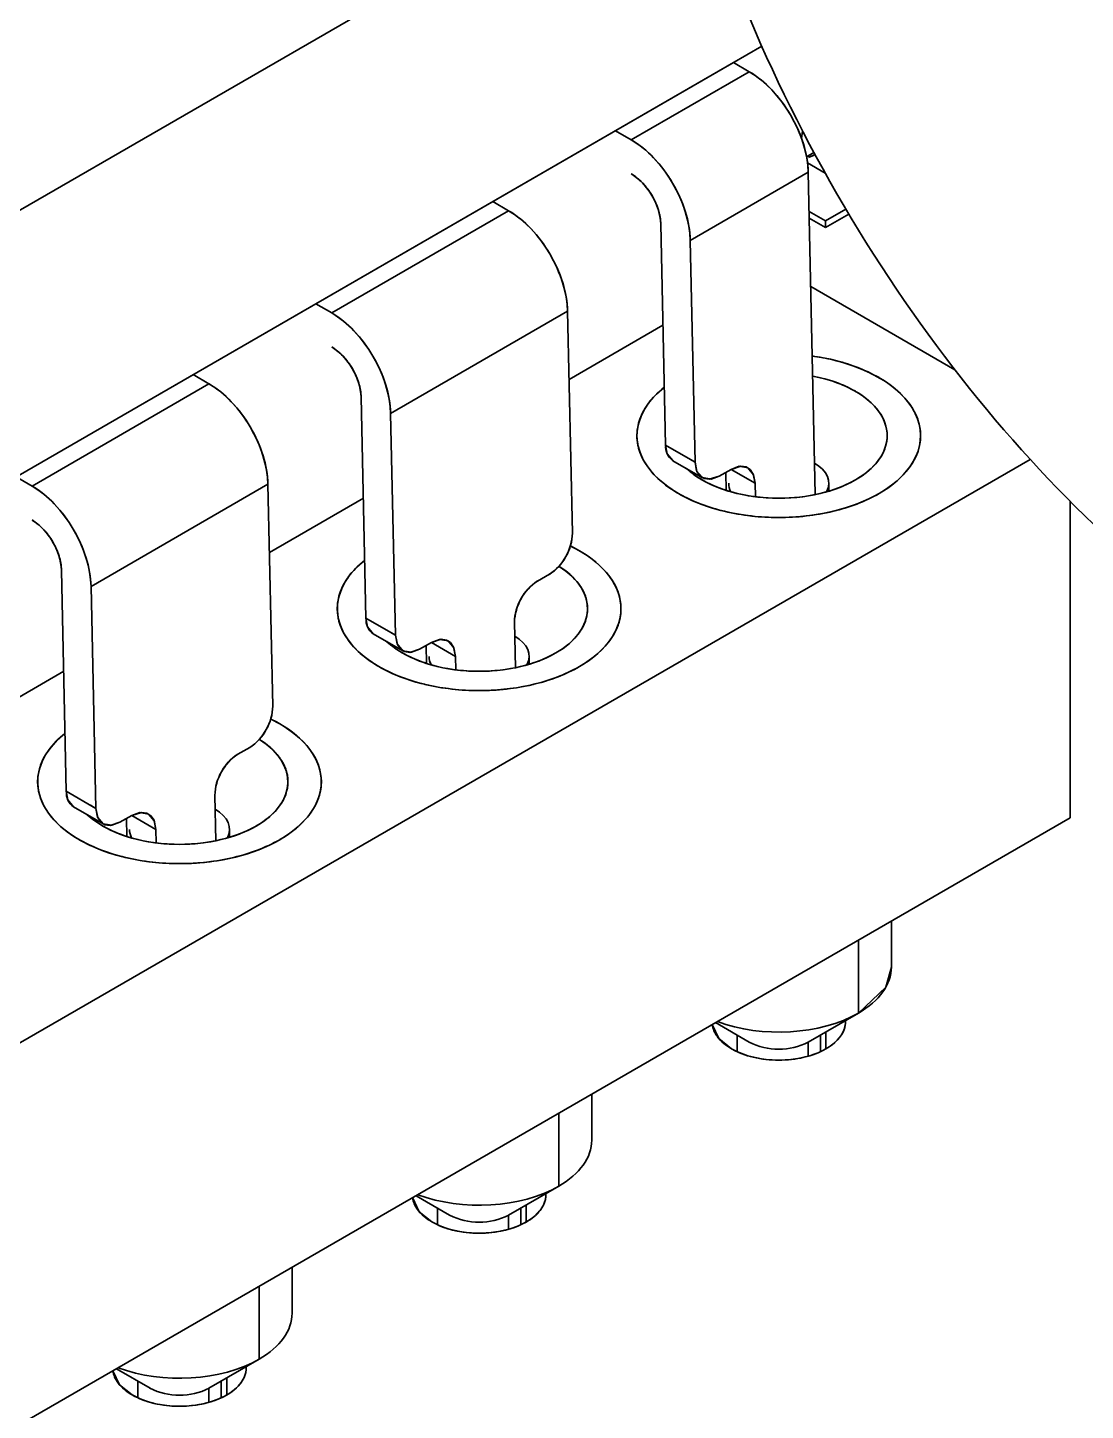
# Model space of a CAD drawing. Extents: x 146 to 1134, y 78 to 926.
# Drawn here: x 809.09 to 815.43, y 846.01 to 854.3 of the extents above; entities that cross this region are included whole.
import ezdxf

# ---------------------------------------------------------------- set-up
doc = ezdxf.new("R2010")
doc.units = 0

msp = doc.modelspace()

# ---------------------------------------------------------------- linework, layer by layer
at = {"color": 7, "lineweight": 35}
for p, q in [((813.0307, 855.5045), (789.0995, 841.6877)), ((789.0995, 841.6877), (813.0307, 855.5045)), ((815.1043, 851.7119), (793.6003, 839.2965)), ((793.6003, 839.2965), (815.1043, 851.7119)), ((795.5801, 838.1534), (815.3438, 849.564)), ((815.3438, 849.564), (795.5801, 838.1534))]:
    msp.add_line(p, q, dxfattribs=at)
at = {"color": 7, "lineweight": 35, "ltscale": 0.25394}
msp.add_line((813.4951, 854.1876), (804.6983, 849.1088), dxfattribs=at)
at = {"color": 7, "lineweight": 35, "ltscale": 0.249032}
msp.add_line((804.6983, 849.1088), (813.325, 854.0894), dxfattribs=at)
at = {"color": 7, "lineweight": 35, "ltscale": 0.002759}
for p, q in [((813.325, 854.0894), (813.4206, 854.0342)), ((813.4206, 854.0342), (813.325, 854.0894)), ((812.6179, 853.6812), (812.7135, 853.626)), ((812.6179, 853.6812), (812.7135, 853.626)), ((811.9781, 853.2014), (811.8825, 853.2566)), ((811.9781, 853.2014), (811.8825, 853.2566)), ((810.8218, 852.6442), (810.9174, 852.589)), ((810.8218, 852.6442), (810.9174, 852.589)), ((810.182, 852.1644), (810.0864, 852.2196)), ((810.182, 852.1644), (810.0864, 852.2196))]:
    msp.add_line(p, q, dxfattribs=at)
at = {"color": 7, "lineweight": 35, "ltscale": 0.020412}
for p, q in [((812.7135, 853.626), (813.4206, 854.0342)), ((813.4206, 854.0342), (812.7135, 853.626))]:
    msp.add_line(p, q, dxfattribs=at)
at = {"color": 7, "lineweight": 35, "ltscale": 0.001094}
msp.add_line((813.7402, 853.6782), (813.7336, 853.6349), dxfattribs=at)
at = {"color": 7, "lineweight": 35, "ltscale": 0.001093}
msp.add_line((813.7336, 853.635), (813.7402, 853.6782), dxfattribs=at)
at = {"color": 7, "lineweight": 35, "ltscale": 0.001268}
msp.add_line((813.8079, 853.55), (813.764, 853.5247), dxfattribs=at)
at = {"color": 7, "lineweight": 35, "ltscale": 0.001267}
msp.add_line((813.764, 853.5247), (813.8079, 853.55), dxfattribs=at)
at = {"color": 7, "lineweight": 35, "ltscale": 0.003044}
msp.add_line((813.8753, 853.4269), (813.7698, 853.4877), dxfattribs=at)
msp.add_line((813.8753, 853.4269), (813.7698, 853.4877), dxfattribs=at)
at = {"color": 7, "lineweight": 35, "ltscale": 0.001059}
msp.add_line((813.7751, 853.5212), (813.8141, 853.5377), dxfattribs=at)
at = {"color": 7, "lineweight": 35, "ltscale": 0.020414}
for p, q in [((813.0669, 853.0239), (813.774, 853.4321)), ((813.774, 853.4321), (813.0669, 853.0239))]:
    msp.add_line(p, q, dxfattribs=at)
at = {"color": 7, "lineweight": 35, "ltscale": 0.048296}
for p, q in [((813.774, 853.4321), (813.8154, 851.5007)), ((813.8154, 851.5007), (813.774, 853.4321))]:
    msp.add_line(p, q, dxfattribs=at)
at = {"color": 7, "lineweight": 35, "ltscale": 0.030619}
for p, q in [((811.9781, 853.2014), (810.9174, 852.589)), ((810.9174, 852.589), (811.9781, 853.2014)), ((812.3315, 852.5993), (811.2709, 851.9869)), ((811.2709, 851.9869), (812.3315, 852.5993)), ((809.1213, 851.5521), (810.182, 852.1644)), ((810.182, 852.1644), (809.1213, 851.5521)), ((809.4748, 850.95), (810.5355, 851.5624)), ((810.5355, 851.5624), (809.4748, 850.95))]:
    msp.add_line(p, q, dxfattribs=at)
at = {"color": 7, "lineweight": 35, "ltscale": 0.002835}
msp.add_line((813.7791, 853.1978), (813.8773, 853.1411), dxfattribs=at)
msp.add_line((813.7791, 853.1978), (813.8773, 853.1411), dxfattribs=at)
at = {"color": 7, "lineweight": 35, "ltscale": 0.00281}
for p, q in [((813.8773, 853.1002), (813.7799, 853.1564)), ((813.7799, 853.1564), (813.8773, 853.1002))]:
    msp.add_line(p, q, dxfattribs=at)
at = {"color": 7, "lineweight": 35, "ltscale": 0.003519}
msp.add_line((813.8773, 853.1411), (813.9991, 853.2114), dxfattribs=at)
msp.add_line((813.8773, 853.1411), (813.9991, 853.2114), dxfattribs=at)
at = {"color": 7, "lineweight": 35, "ltscale": 0.00404}
for p, q in [((814.0172, 853.181), (813.8773, 853.1002)), ((813.8773, 853.1002), (814.0172, 853.181))]:
    msp.add_line(p, q, dxfattribs=at)
at = {"color": 7, "lineweight": 35, "ltscale": 0.001021}
for p, q in [((813.8773, 853.1411), (813.8773, 853.1002)), ((813.8773, 853.1002), (813.8773, 853.1411))]:
    msp.add_line(p, q, dxfattribs=at)
at = {"color": 7, "lineweight": 35, "ltscale": 0.033102}
for p, q in [((812.8902, 853.1208), (812.9186, 851.797)), ((812.9186, 851.797), (812.8902, 853.1208)), ((809.2981, 851.0469), (809.3265, 849.7231)), ((809.3265, 849.7231), (809.2981, 851.0469))]:
    msp.add_line(p, q, dxfattribs=at)
at = {"color": 7, "lineweight": 35, "ltscale": 0.033232}
for p, q in [((813.0669, 853.0239), (813.0954, 851.6949)), ((813.0669, 853.0239), (813.0954, 851.6949)), ((812.36, 851.2703), (812.3315, 852.5993)), ((812.36, 851.2703), (812.3315, 852.5993)), ((811.2709, 851.9869), (811.2993, 850.658)), ((811.2709, 851.9869), (811.2993, 850.658)), ((810.564, 850.2334), (810.5355, 851.5624)), ((810.564, 850.2334), (810.5355, 851.5624)), ((809.4748, 850.95), (809.5033, 849.621)), ((809.4748, 850.95), (809.5033, 849.621))]:
    msp.add_line(p, q, dxfattribs=at)
at = {"color": 7, "lineweight": 35, "ltscale": 0.024935}
msp.add_line((813.7887, 852.748), (814.6525, 852.2493), dxfattribs=at)
msp.add_line((813.7887, 852.748), (814.6525, 852.2493), dxfattribs=at)
at = {"color": 7, "lineweight": 35, "ltscale": 0.016248}
for p, q in [((812.9031, 852.5159), (812.3403, 852.1909)), ((812.3403, 852.1909), (812.9031, 852.5159))]:
    msp.add_line(p, q, dxfattribs=at)
at = {"color": 7, "lineweight": 35, "ltscale": 0.001164}
msp.add_line((813.8005, 852.2107), (813.846, 852.2009), dxfattribs=at)
at = {"color": 7, "lineweight": 35, "ltscale": 0.033104}
for p, q in [((811.0941, 852.0839), (811.1225, 850.76)), ((811.1225, 850.76), (811.0941, 852.0839))]:
    msp.add_line(p, q, dxfattribs=at)
at = {"color": 7, "lineweight": 35, "ltscale": 0.005105}
for p, q in [((812.9186, 851.797), (813.0954, 851.6949)), ((813.0954, 851.6949), (812.9186, 851.797)), ((813.1392, 851.6019), (812.9624, 851.704)), ((809.3265, 849.7231), (809.5033, 849.621)), ((809.5033, 849.621), (809.3265, 849.7231))]:
    msp.add_line(p, q, dxfattribs=at)
at = {"color": 7, "lineweight": 35, "ltscale": 0.000920205}
for p, q in [((813.0635, 851.7133), (813.0954, 851.6949)), ((813.0635, 851.7133), (813.0954, 851.6949)), ((809.4714, 849.6394), (809.5033, 849.621)), ((809.4714, 849.6394), (809.5033, 849.621))]:
    msp.add_line(p, q, dxfattribs=at)
at = {"color": 7, "lineweight": 35, "ltscale": 0.002042}
for p, q in [((813.2404, 851.6112), (813.3111, 851.652)), ((813.2404, 851.6112), (813.3111, 851.652)), ((810.3553, 849.9456), (810.4261, 849.9864)), ((810.3553, 849.9456), (810.4261, 849.9864)), ((809.6483, 849.5373), (809.719, 849.5781)), ((809.6483, 849.5373), (809.719, 849.5781))]:
    msp.add_line(p, q, dxfattribs=at)
at = {"color": 7, "lineweight": 35, "ltscale": 0.004184}
for p, q in [((813.3111, 851.652), (813.4561, 851.5684)), ((813.3111, 851.652), (813.4561, 851.5684)), ((811.515, 850.6151), (811.66, 850.5314)), ((811.515, 850.6151), (811.66, 850.5314)), ((809.719, 849.5781), (809.864, 849.4944)), ((809.719, 849.5781), (809.864, 849.4944))]:
    msp.add_line(p, q, dxfattribs=at)
at = {"color": 7, "lineweight": 35, "ltscale": 0.002758}
msp.add_line((809.0258, 851.6072), (809.1213, 851.5521), dxfattribs=at)
msp.add_line((809.0258, 851.6072), (809.1213, 851.5521), dxfattribs=at)
at = {"color": 7, "lineweight": 35, "ltscale": 0.002706}
msp.add_line((813.28, 851.6341), (813.2823, 851.5259), dxfattribs=at)
at = {"color": 7, "lineweight": 35, "ltscale": 0.002704}
for p, q in [((813.2823, 851.5259), (813.28, 851.6341)), ((811.4839, 850.5971), (811.4863, 850.489)), ((809.6879, 849.5602), (809.6902, 849.452)), ((809.6902, 849.452), (809.6879, 849.5602))]:
    msp.add_line(p, q, dxfattribs=at)
at = {"color": 7, "lineweight": 35, "ltscale": 0.002019}
for p, q in [((813.4561, 851.5684), (813.4578, 851.4876)), ((813.4561, 851.5684), (813.4578, 851.4876)), ((809.864, 849.4944), (809.8657, 849.4137)), ((809.864, 849.4944), (809.8657, 849.4137))]:
    msp.add_line(p, q, dxfattribs=at)
at = {"color": 7, "lineweight": 35, "ltscale": 0.00118}
for p, q in [((813.8972, 851.5213), (813.8972, 851.5685)), ((810.3051, 849.4474), (810.3051, 849.4946))]:
    msp.add_line(p, q, dxfattribs=at)
at = {"color": 7, "lineweight": 35, "ltscale": 0.01625}
for p, q in [((811.1071, 851.4789), (810.5442, 851.154)), ((810.5442, 851.154), (811.1071, 851.4789))]:
    msp.add_line(p, q, dxfattribs=at)
at = {"color": 7, "lineweight": 35, "ltscale": 0.047412}
msp.add_line((815.3438, 851.4604), (815.3438, 849.564), dxfattribs=at)
msp.add_line((815.3438, 851.4604), (815.3438, 849.564), dxfattribs=at)
at = {"color": 7, "lineweight": 35, "ltscale": 0.001527}
msp.add_line((812.4022, 851.1643), (812.3483, 851.1929), dxfattribs=at)
msp.add_line((812.4022, 851.1643), (812.3483, 851.1929), dxfattribs=at)
at = {"color": 7, "lineweight": 35, "ltscale": 0.002041}
for p, q in [((812.1514, 850.9825), (812.2221, 851.0233)), ((812.1514, 850.9825), (812.2221, 851.0233)), ((811.4443, 850.5742), (811.515, 850.6151)), ((811.4443, 850.5742), (811.515, 850.6151))]:
    msp.add_line(p, q, dxfattribs=at)
at = {"color": 7, "lineweight": 35, "ltscale": 0.005104}
for p, q in [((811.1225, 850.76), (811.2993, 850.658)), ((811.2993, 850.658), (811.1225, 850.76)), ((809.5471, 849.5281), (809.3703, 849.6301))]:
    msp.add_line(p, q, dxfattribs=at)
at = {"color": 7, "lineweight": 35, "ltscale": 0.006793}
msp.add_line((812.0193, 850.4638), (812.0135, 850.7355), dxfattribs=at)
msp.add_line((812.0193, 850.4638), (812.0135, 850.7355), dxfattribs=at)
at = {"color": 7, "lineweight": 35, "ltscale": 0.005106}
msp.add_line((811.3432, 850.565), (811.1663, 850.6671), dxfattribs=at)
at = {"color": 7, "lineweight": 35, "ltscale": 0.000919442}
msp.add_line((811.2675, 850.6763), (811.2993, 850.658), dxfattribs=at)
msp.add_line((811.2675, 850.6763), (811.2993, 850.658), dxfattribs=at)
at = {"color": 7, "lineweight": 35, "ltscale": 0.002703}
msp.add_line((811.4863, 850.489), (811.4839, 850.5971), dxfattribs=at)
at = {"color": 7, "lineweight": 35, "ltscale": 0.002018}
msp.add_line((811.66, 850.5314), (811.6617, 850.4507), dxfattribs=at)
msp.add_line((811.66, 850.5314), (811.6617, 850.4507), dxfattribs=at)
at = {"color": 7, "lineweight": 35, "ltscale": 0.001178}
msp.add_line((812.1012, 850.4844), (812.1012, 850.5315), dxfattribs=at)
at = {"color": 7, "lineweight": 35, "ltscale": 0.016249}
for p, q in [((809.311, 850.442), (808.7482, 850.117)), ((808.7482, 850.117), (809.311, 850.442))]:
    msp.add_line(p, q, dxfattribs=at)
at = {"color": 7, "lineweight": 35, "ltscale": 0.001529}
msp.add_line((810.6062, 850.1273), (810.5522, 850.156), dxfattribs=at)
msp.add_line((810.6062, 850.1273), (810.5522, 850.156), dxfattribs=at)
at = {"color": 7, "lineweight": 35, "ltscale": 0.006795}
msp.add_line((810.2233, 849.4268), (810.2175, 849.6985), dxfattribs=at)
msp.add_line((810.2233, 849.4268), (810.2175, 849.6985), dxfattribs=at)
at = {"color": 7, "lineweight": 35, "ltscale": 0.006885}
for p, q in [((814.2722, 848.6699), (814.2722, 848.9453)), ((812.4762, 847.6329), (812.4762, 847.9083)), ((810.6801, 846.596), (810.6801, 846.8714))]:
    msp.add_line(p, q, dxfattribs=at)
at = {"color": 7, "lineweight": 35, "ltscale": 0.010921}
for p, q in [((814.0745, 848.8312), (814.0745, 848.3943)), ((814.0745, 848.8312), (814.0745, 848.3943)), ((812.2785, 847.7942), (812.2785, 847.3574)), ((812.2785, 847.7942), (812.2785, 847.3574)), ((810.4824, 846.7573), (810.4824, 846.3204)), ((810.4824, 846.7573), (810.4824, 846.3204))]:
    msp.add_line(p, q, dxfattribs=at)
at = {"color": 7, "lineweight": 35, "ltscale": 0.005818}
for p, q in [((813.4205, 848.2208), (813.2189, 848.3372)), ((809.8284, 846.1469), (809.6268, 846.2633))]:
    msp.add_line(p, q, dxfattribs=at)
at = {"color": 7, "lineweight": 35, "ltscale": 0.008675}
for p, q in [((813.774, 848.2208), (814.0745, 848.3943)), ((814.0745, 848.3943), (813.774, 848.2208)), ((811.978, 847.1839), (812.2785, 847.3574)), ((812.2785, 847.3574), (811.978, 847.1839))]:
    msp.add_line(p, q, dxfattribs=at)
at = {"color": 7, "lineweight": 35, "ltscale": 0.000157232}
for p, q in [((813.9973, 848.3433), (813.9971, 848.3496)), ((810.4052, 846.2694), (810.405, 846.2757))]:
    msp.add_line(p, q, dxfattribs=at)
at = {"color": 7, "lineweight": 35, "ltscale": 0.002502}
for p, q in [((813.3472, 848.163), (813.3472, 848.2631)), ((813.8472, 848.163), (813.8472, 848.2631)), ((811.5512, 847.126), (811.5512, 847.2261)), ((809.7551, 846.0891), (809.7551, 846.1892)), ((810.2551, 846.0891), (810.2551, 846.1892))]:
    msp.add_line(p, q, dxfattribs=at)
at = {"color": 7, "lineweight": 35, "ltscale": 0.002551}
for p, q in [((813.8801, 848.282), (813.8801, 848.18)), ((813.8801, 848.18), (813.8801, 848.282)), ((812.084, 847.2451), (812.084, 847.1431)), ((812.084, 847.1431), (812.084, 847.2451)), ((810.288, 846.2081), (810.288, 846.1061)), ((810.288, 846.1061), (810.288, 846.2081))]:
    msp.add_line(p, q, dxfattribs=at)
at = {"color": 7, "lineweight": 35, "ltscale": 0.002118}
for p, q in [((813.774, 848.2208), (813.774, 848.1361)), ((813.774, 848.2208), (813.774, 848.1361)), ((811.978, 847.1839), (811.978, 847.0992)), ((810.1819, 846.1469), (810.1819, 846.0622))]:
    msp.add_line(p, q, dxfattribs=at)
at = {"color": 7, "lineweight": 35, "ltscale": 0.005816}
msp.add_line((811.6244, 847.1839), (811.4229, 847.3002), dxfattribs=at)
at = {"color": 7, "lineweight": 35, "ltscale": 0.000157195}
msp.add_line((812.2012, 847.3063), (812.201, 847.3126), dxfattribs=at)
at = {"color": 7, "lineweight": 35, "ltscale": 0.002119}
msp.add_line((811.978, 847.1839), (811.978, 847.0991), dxfattribs=at)
at = {"color": 7, "lineweight": 35, "ltscale": 0.002501}
msp.add_line((812.0512, 847.1261), (812.0512, 847.2261), dxfattribs=at)
at = {"color": 7, "lineweight": 35, "ltscale": 0.008676}
for p, q in [((810.1819, 846.1469), (810.4824, 846.3204)), ((810.4824, 846.3204), (810.1819, 846.1469))]:
    msp.add_line(p, q, dxfattribs=at)
at = {"color": 7, "lineweight": 35, "ltscale": 0.002116}
msp.add_line((810.1819, 846.1469), (810.1819, 846.0623), dxfattribs=at)
at = {"color": 7, "lineweight": 35}
for points in [[(812.9186, 851.797), (812.9283, 851.7451), (812.9628, 851.7045)], [(813.0954, 851.6949), (813.1051, 851.643), (813.1396, 851.6024)], [(813.2404, 851.6112), (813.181, 851.5923), (813.1505, 851.5967), (813.1255, 851.6124), (813.1069, 851.639), (813.0954, 851.6949)], [(813.3111, 851.652), (813.3704, 851.671), (813.4009, 851.6665), (813.4259, 851.6509), (813.4445, 851.6241), (813.4561, 851.5684)], [(813.3111, 851.652), (813.3599, 851.6702), (813.4119, 851.6608)], [(813.4119, 851.6608), (813.4463, 851.6202), (813.4561, 851.5684)], [(813.1396, 851.6024), (813.1915, 851.5931), (813.2404, 851.6112)], [(811.1225, 850.76), (811.1322, 850.7081), (811.1667, 850.6675)], [(811.2993, 850.658), (811.3091, 850.606), (811.3436, 850.5654)], [(811.4443, 850.5742), (811.385, 850.5554), (811.3545, 850.5598), (811.3295, 850.5754), (811.3109, 850.6021), (811.2993, 850.658)], [(811.3436, 850.5654), (811.3955, 850.5562), (811.4443, 850.5742)], [(811.515, 850.6151), (811.5743, 850.634), (811.6049, 850.6296), (811.6299, 850.614), (811.6485, 850.5872), (811.66, 850.5314)], [(811.515, 850.6151), (811.5638, 850.6332), (811.6158, 850.6239)], [(811.6158, 850.6239), (811.6503, 850.5833), (811.66, 850.5314)], [(809.3265, 849.7231), (809.3362, 849.6712), (809.3707, 849.6306)], [(809.5033, 849.621), (809.513, 849.5691), (809.5475, 849.5285)], [(809.6483, 849.5373), (809.5889, 849.5184), (809.5584, 849.5228), (809.5334, 849.5385), (809.5148, 849.5652), (809.5033, 849.621)], [(809.719, 849.5781), (809.7783, 849.597), (809.8088, 849.5927), (809.8339, 849.577), (809.8524, 849.5503), (809.864, 849.4944)], [(809.719, 849.5781), (809.7678, 849.5963), (809.8197, 849.5869)], [(809.8197, 849.5869), (809.8542, 849.5463), (809.864, 849.4944)], [(809.5475, 849.5285), (809.5994, 849.5192), (809.6483, 849.5373)], [(814.2722, 848.6699), (814.2393, 848.5497), (814.0745, 848.3943)], [(813.3144, 848.18), (813.2383, 848.2414), (813.1984, 848.3256)], [(811.5184, 847.1431), (811.4423, 847.2044), (811.4023, 847.2886)], [(809.7223, 846.1061), (809.6462, 846.1675), (809.6063, 846.2516)]]:
    msp.add_lwpolyline(points, dxfattribs=at)
for centre, radius, start, end in [((813.1132, 853.5167), 0.602, 42.97399, 59.29515), ((812.9609, 853.3646), 0.8173, 30.19346, 43.49511), ((812.9571, 853.3555), 0.8253, 17.39416, 30.61019), ((812.4062, 853.1083), 0.6022, 42.99179, 59.30969), ((813.155, 853.4117), 0.6195, 1.8903, 17.90232), ((812.2538, 852.9564), 0.8173, 30.19346, 43.49511), ((813.7172, 853.7134), 0.2008, 286.77991, 298.9346), ((812.5598, 853.1631), 0.301, 42.974, 59.29515), ((812.4958, 853.0919), 0.3962, 4.18846, 56.58277), ((812.4836, 853.087), 0.4087, 30.19926, 43.49861), ((812.2499, 852.9472), 0.8254, 17.39124, 30.60498), ((812.4817, 853.0825), 0.4127, 17.39124, 30.60498), ((811.6707, 852.6838), 0.602, 42.97399, 59.29515), ((812.5807, 853.1106), 0.3097, 1.8903, 17.90232), ((812.4479, 853.0035), 0.6195, 1.89031, 17.90232), ((811.5184, 852.5318), 0.8173, 30.19346, 43.49511), ((811.5146, 852.5226), 0.8253, 17.39416, 30.61019), ((811.7125, 852.5789), 0.6195, 1.89031, 17.90232), ((810.6101, 852.0713), 0.6022, 42.99179, 59.30969), ((810.4578, 851.9194), 0.8173, 30.19346, 43.49511), ((810.7637, 852.1261), 0.301, 42.974, 59.29515), ((810.6997, 852.055), 0.3962, 4.18846, 56.58277), ((810.6876, 852.05), 0.4087, 30.19926, 43.49861), ((810.4538, 851.9103), 0.8254, 17.39124, 30.60498), ((813.6123, 851.0084), 1.3358, 76.57012, 82.01266), ((813.6123, 851.0084), 1.3358, 76.57012, 82.01266), ((810.6856, 852.0455), 0.4127, 17.39124, 30.60498), ((813.6963, 851.3059), 1.0267, 60.72251, 77.27422), ((813.6963, 851.3059), 1.0267, 60.72251, 77.27421), ((809.8747, 851.6469), 0.602, 42.97399, 59.29515), ((810.7846, 852.0736), 0.3097, 1.8903, 17.90232), ((810.6519, 851.9665), 0.6195, 1.89031, 17.90232), ((813.2211, 851.7429), 0.5069, 127.68662, 143.82385), ((813.2211, 851.7429), 0.5069, 127.68662, 143.82385), ((813.673, 851.4349), 0.7851, 60.72251, 77.27421), ((813.9231, 851.6934), 0.5772, 37.19369, 61.54733), ((813.9231, 851.6934), 0.5772, 37.19369, 61.54733), ((813.8464, 851.7312), 0.4414, 37.19369, 61.54733), ((809.7224, 851.4949), 0.8173, 30.19346, 43.49511), ((813.0648, 851.8488), 0.3179, 142.608, 179.01381), ((813.0648, 851.8488), 0.3179, 142.608, 179.01381), ((814.0044, 851.85), 0.2431, 0.98619, 37.392), ((814.1297, 851.8488), 0.3179, 0.98619, 37.39199), ((814.1297, 851.8488), 0.3179, 0.98619, 37.392), ((809.7186, 851.4857), 0.8253, 17.39416, 30.61019), ((813.0652, 851.8597), 0.3183, 180.9775, 217.33707), ((813.0652, 851.8597), 0.3183, 180.9775, 217.33706), ((814.0044, 851.8584), 0.2431, 322.608, 359.01381), ((814.1297, 851.8597), 0.3179, 322.60801, 359.01381), ((814.1297, 851.8597), 0.3179, 322.608, 359.01381), ((809.9164, 851.5419), 0.6195, 1.89031, 17.90232), ((813.0236, 851.7881), 0.1046, 175.14497, 233.92148), ((813.2714, 852.0151), 0.5772, 217.19369, 241.54734), ((813.2714, 852.0151), 0.5772, 217.19369, 241.54734), ((813.3876, 852.0311), 0.5079, 227.49553, 240.51689), ((813.8464, 851.9772), 0.4414, 298.45267, 322.80631), ((813.9231, 852.0151), 0.5772, 298.45267, 322.80631), ((813.9231, 852.0151), 0.5772, 298.45267, 322.80631), ((813.5215, 852.2736), 0.7851, 240.72251, 257.27421), ((813.4049, 851.5695), 0.1077, 180.52021, 208.63517), ((813.4049, 851.5695), 0.1077, 180.52204, 208.66874), ((813.673, 852.2736), 0.7851, 282.72579, 299.27749), ((808.8141, 851.0344), 0.6022, 42.99179, 59.30969), ((813.4982, 852.4026), 1.0267, 240.72251, 257.27421), ((813.4982, 852.4026), 1.0267, 240.72251, 257.27421), ((813.5931, 852.545), 1.066, 256.73042, 270.2188), ((813.6013, 852.545), 1.066, 269.78119, 283.26959), ((813.6963, 852.4026), 1.0267, 282.72579, 299.27749), ((813.6963, 852.4026), 1.0267, 282.72579, 299.27749), ((808.6617, 850.8825), 0.8173, 30.19346, 43.49511), ((813.5919, 852.7576), 1.394, 256.73042, 270.2188), ((813.5919, 852.7576), 1.394, 256.73042, 270.2188), ((813.6025, 852.7576), 1.394, 269.78119, 283.26959), ((813.6025, 852.7576), 1.394, 269.78119, 283.26959), ((808.9677, 851.0892), 0.301, 42.974, 59.29515), ((808.9037, 851.018), 0.3962, 4.18846, 56.58277), ((808.8915, 851.0131), 0.4087, 30.19926, 43.49861), ((808.6578, 850.8733), 0.8254, 17.39124, 30.60498), ((812.0511, 851.2805), 0.3096, 303.61587, 358.11244), ((812.0806, 851.2736), 0.2797, 329.06844, 359.3265), ((808.8896, 851.0085), 0.4127, 17.39124, 30.60498), ((812.127, 850.6564), 0.5772, 37.19369, 61.54733), ((812.127, 850.6564), 0.5772, 37.19369, 61.54733), ((808.9886, 851.0367), 0.3097, 1.8903, 17.90232), ((808.8558, 850.9296), 0.6195, 1.89031, 17.90232), ((811.425, 850.7059), 0.5069, 127.68662, 143.82385), ((811.425, 850.7059), 0.5069, 127.68662, 143.82385), ((812.0767, 851.2556), 0.2743, 302.05637, 332.71818), ((812.0615, 850.7059), 0.4254, 36.85977, 59.14815), ((811.2687, 850.8118), 0.3179, 142.608, 179.01381), ((811.2687, 850.8118), 0.3179, 142.608, 179.01381), ((812.3224, 850.7253), 0.3096, 123.61586, 178.11244), ((812.2969, 850.7502), 0.2743, 122.05637, 152.71818), ((812.3336, 850.8118), 0.3179, 0.98619, 37.392), ((812.3332, 850.8119), 0.3183, 0.97751, 37.33706), ((812.2084, 850.8131), 0.2431, 0.98619, 37.392), ((811.2687, 850.8228), 0.3179, 180.98619, 217.392), ((811.2692, 850.8227), 0.3183, 180.9775, 217.33706), ((812.293, 850.7322), 0.2797, 149.06844, 179.32649), ((812.2084, 850.8215), 0.2431, 322.608, 359.01381), ((812.3336, 850.8228), 0.3179, 322.60801, 359.01381), ((812.3336, 850.8228), 0.3179, 322.608, 359.01381), ((811.2275, 850.751), 0.1045, 175.06476, 233.89374), ((812.0504, 850.9403), 0.4414, 298.45267, 322.80631), ((811.4753, 850.9781), 0.5772, 217.19369, 241.54734), ((811.4753, 850.9781), 0.5772, 217.19369, 241.54734), ((811.5916, 850.9941), 0.5079, 227.49553, 240.51689), ((812.127, 850.9781), 0.5772, 298.45267, 322.80631), ((812.1266, 850.9781), 0.5775, 298.49342, 322.83633), ((811.7255, 851.2366), 0.7851, 240.72251, 257.27421), ((811.6088, 850.5325), 0.1077, 180.52021, 208.63517), ((811.6089, 850.5325), 0.1077, 180.52204, 208.66874), ((811.877, 851.2366), 0.7851, 282.72579, 299.27749), ((811.7021, 851.3656), 1.0267, 240.72251, 257.27421), ((811.7021, 851.3656), 1.0267, 240.72251, 257.27421), ((811.7971, 851.5081), 1.066, 256.73042, 270.2188), ((811.8052, 851.5081), 1.066, 269.78119, 283.26959), ((811.9003, 851.3656), 1.0267, 282.72579, 299.27749), ((811.9003, 851.3656), 1.0267, 282.72579, 299.27749), ((811.7959, 851.7206), 1.394, 256.73042, 270.2188), ((811.7959, 851.7206), 1.394, 256.73042, 270.2188), ((811.8065, 851.7206), 1.394, 269.78119, 283.26959), ((811.8065, 851.7206), 1.394, 269.78119, 283.26959), ((810.2551, 850.2435), 0.3096, 303.61587, 358.11244), ((810.2845, 850.2366), 0.2797, 329.06844, 359.3265), ((810.2806, 850.2186), 0.2743, 302.05637, 332.71818), ((810.3309, 849.6194), 0.5772, 37.19369, 61.54733), ((810.3309, 849.6194), 0.5772, 37.19369, 61.54733), ((809.629, 849.6689), 0.5069, 127.68662, 143.82385), ((809.629, 849.6689), 0.5069, 127.68662, 143.82385), ((810.2655, 849.6689), 0.4254, 36.85977, 59.14815), ((809.4727, 849.7748), 0.3179, 142.608, 179.01381), ((809.4727, 849.7748), 0.3179, 142.608, 179.01381), ((810.5261, 849.6885), 0.3093, 123.59178, 178.13808), ((810.5008, 849.7133), 0.2743, 122.05637, 152.71818), ((810.4123, 849.7761), 0.2431, 0.98619, 37.392), ((810.5376, 849.7748), 0.3179, 0.98618, 37.39199), ((810.5376, 849.7748), 0.3179, 0.98619, 37.392), ((810.4969, 849.6953), 0.2797, 149.06844, 179.32649), ((809.4731, 849.7858), 0.3183, 180.9775, 217.33707), ((809.4731, 849.7858), 0.3183, 180.9775, 217.33706), ((810.4123, 849.7845), 0.2431, 322.608, 359.01381), ((810.5371, 849.7858), 0.3183, 322.66294, 359.02249), ((810.5376, 849.7858), 0.3179, 322.608, 359.01381), ((809.4315, 849.7141), 0.1045, 175.06476, 233.89374), ((809.6793, 849.9412), 0.5772, 217.19369, 241.54734), ((809.6793, 849.9412), 0.5772, 217.19369, 241.54734), ((809.7955, 849.9572), 0.5079, 227.49553, 240.51689), ((810.2543, 849.9034), 0.4414, 298.45267, 322.80631), ((810.3309, 849.9412), 0.5772, 298.45267, 322.80631), ((810.3305, 849.9412), 0.5775, 298.49342, 322.83633), ((809.9294, 850.1996), 0.7851, 240.72251, 257.27421), ((809.8128, 849.4955), 0.1077, 180.52021, 208.63517), ((809.8128, 849.4955), 0.1077, 180.52204, 208.66874), ((810.0809, 850.1996), 0.7851, 282.72579, 299.27749), ((809.9061, 850.3287), 1.0267, 240.72251, 257.27421), ((809.9061, 850.3287), 1.0267, 240.72251, 257.27421), ((810.0011, 850.4711), 1.066, 256.73042, 270.2188), ((810.0092, 850.4711), 1.066, 269.78119, 283.26959), ((810.1042, 850.3287), 1.0267, 282.72579, 299.27749), ((810.1042, 850.3287), 1.0267, 282.72579, 299.27749), ((809.9998, 850.6837), 1.394, 256.73042, 270.2188), ((809.9998, 850.6837), 1.394, 256.73042, 270.2188), ((810.0104, 850.6837), 1.394, 269.78119, 283.26959), ((810.0104, 850.6837), 1.394, 269.78119, 283.26959), ((813.8478, 848.3459), 0.1496, 322.60799, 359.01381), ((813.352, 848.3483), 0.1554, 188.46734, 216.90091), ((813.4439, 848.419), 0.2716, 217.19369, 241.54735), ((813.7505, 848.419), 0.2716, 298.45267, 322.80629), ((813.5507, 848.6013), 0.4832, 240.72251, 257.27421), ((813.5972, 848.5731), 0.395, 243.35214, 296.64785), ((813.5972, 848.5731), 0.395, 243.35214, 296.64785), ((813.6439, 848.6013), 0.4832, 282.72579, 299.27749), ((813.5947, 848.7684), 0.656, 256.73042, 270.2188), ((813.5997, 848.7684), 0.656, 269.78119, 283.26959), ((811.556, 847.3113), 0.1554, 188.46734, 216.90091), ((812.0518, 847.3089), 0.1496, 322.60798, 359.01383), ((811.6479, 847.3821), 0.2716, 217.19369, 241.54735), ((811.8012, 847.5361), 0.395, 243.35214, 296.64785), ((811.8012, 847.5361), 0.395, 243.35214, 296.64785), ((811.9545, 847.3821), 0.2716, 298.45267, 322.80629), ((811.7546, 847.5644), 0.4832, 240.72251, 257.27421), ((811.7987, 847.7314), 0.656, 256.73042, 270.2188), ((811.8037, 847.7314), 0.656, 269.78119, 283.26959), ((811.8478, 847.5644), 0.4832, 282.72579, 299.27749), ((810.2557, 846.272), 0.1496, 322.60798, 359.01383), ((809.7599, 846.2744), 0.1554, 188.46734, 216.90088), ((809.8518, 846.3451), 0.2716, 217.19367, 241.54734), ((810.1584, 846.3451), 0.2716, 298.45267, 322.80629), ((809.9585, 846.5275), 0.4832, 240.72252, 257.27423), ((810.0051, 846.4992), 0.395, 243.35214, 296.64785), ((810.0051, 846.4992), 0.395, 243.35214, 296.64785), ((810.0518, 846.5275), 0.4832, 282.72579, 299.27749), ((810.0026, 846.6945), 0.656, 256.73043, 270.2188), ((810.0076, 846.6945), 0.656, 269.78119, 283.26959)]:
    msp.add_arc(centre, radius, start, end, dxfattribs=at)
for centre, major_axis, start_param, end_param in [((816.6958, 854.8906), (-2.75, 4.7631), 0.602563, 2.53903), ((813.4206, 853.626), (0.25, -0.433), 0.810455, 2.356194), ((812.7135, 853.2177), (0.25, -0.433), 0.810455, 2.356194), ((811.9781, 852.7932), (0.25, -0.433), 0.810455, 2.356194), ((810.9174, 852.1808), (0.25, -0.433), 0.810455, 2.356194), ((813.5972, 851.8542), (0.85, 0), 5.497787, 7.615813), ((813.5972, 851.8542), (0.85, 0), 5.497787, 7.615813), ((810.182, 851.7562), (0.25, -0.433), 0.810455, 2.356194), ((813.5972, 851.8542), (0.85, 0), 2.512016, 5.497787), ((813.5972, 851.8542), (0.85, 0), 2.512016, 5.497787), ((813.5972, 851.8542), (0.65, 0), 5.497787, 7.53551), ((813.5972, 851.8542), (0.65, 0), 3.696717, 5.497787), ((813.5972, 851.5685), (0.3, 0), 5.986434, 7.058688), ((813.5972, 851.5685), (0.3, 0), 5.986066, 7.058688), ((809.1213, 851.1438), (0.25, -0.433), 0.810455, 2.356194), ((811.8012, 850.8173), (0.85, 0), 5.497787, 7.154432), ((811.8012, 850.8173), (0.85, 0), 5.497787, 7.154432), ((811.8012, 850.8173), (0.85, 0), 2.512016, 5.497787), ((811.8012, 850.8173), (0.85, 0), 2.512016, 5.497787), ((811.8012, 850.8173), (0.65, 0), 5.497787, 7.025224), ((811.8012, 850.5315), (0.3, 0), 5.986434, 7.058688), ((811.8012, 850.5315), (0.3, 0), 5.986066, 7.058688), ((811.8012, 850.8173), (0.65, 0), 3.696717, 5.497787), ((810.0051, 849.7803), (0.85, 0), 5.497787, 7.154432), ((810.0051, 849.7803), (0.85, 0), 5.497787, 7.154432), ((810.0051, 849.7803), (0.85, 0), 2.512016, 5.497787), ((810.0051, 849.7803), (0.85, 0), 2.512016, 5.497787), ((810.0051, 849.7803), (0.65, 0), 5.497787, 7.025224), ((810.0051, 849.7803), (0.65, 0), 3.696717, 5.497787), ((810.0051, 849.4946), (0.3, 0), 5.986434, 7.058688), ((810.0051, 849.4946), (0.3, 0), 5.986066, 7.058688), ((813.5972, 848.6699), (0.675, 0), 5.497787, 6.283185), ((813.5972, 848.6699), (0.675, 0), 4.135542, 5.497787), ((813.5972, 848.6699), (0.675, 0), 4.135542, 5.497787), ((813.5972, 848.3433), (0.4, 0), 3.926991, 6.310184), ((811.8012, 847.6329), (0.675, 0), 5.497787, 6.283185), ((811.8012, 847.6329), (0.675, 0), 5.497787, 6.283185), ((811.8012, 847.6329), (0.675, 0), 4.135542, 5.497787), ((811.8012, 847.6329), (0.675, 0), 4.135542, 5.497787), ((811.8012, 847.3063), (0.4, 0), 3.926991, 6.310184), ((810.0051, 846.596), (0.675, 0), 5.497787, 6.283185), ((810.0051, 846.596), (0.675, 0), 5.497787, 6.283185), ((810.0051, 846.596), (0.675, 0), 4.135542, 5.497787), ((810.0051, 846.596), (0.675, 0), 4.135542, 5.497787), ((810.0051, 846.2694), (0.4, 0), 3.926991, 6.310184)]:
    msp.add_ellipse(centre, major_axis=major_axis, ratio=0.57735, start_param=start_param, end_param=end_param, dxfattribs=at)

doc.saveas('drawing.dxf')
